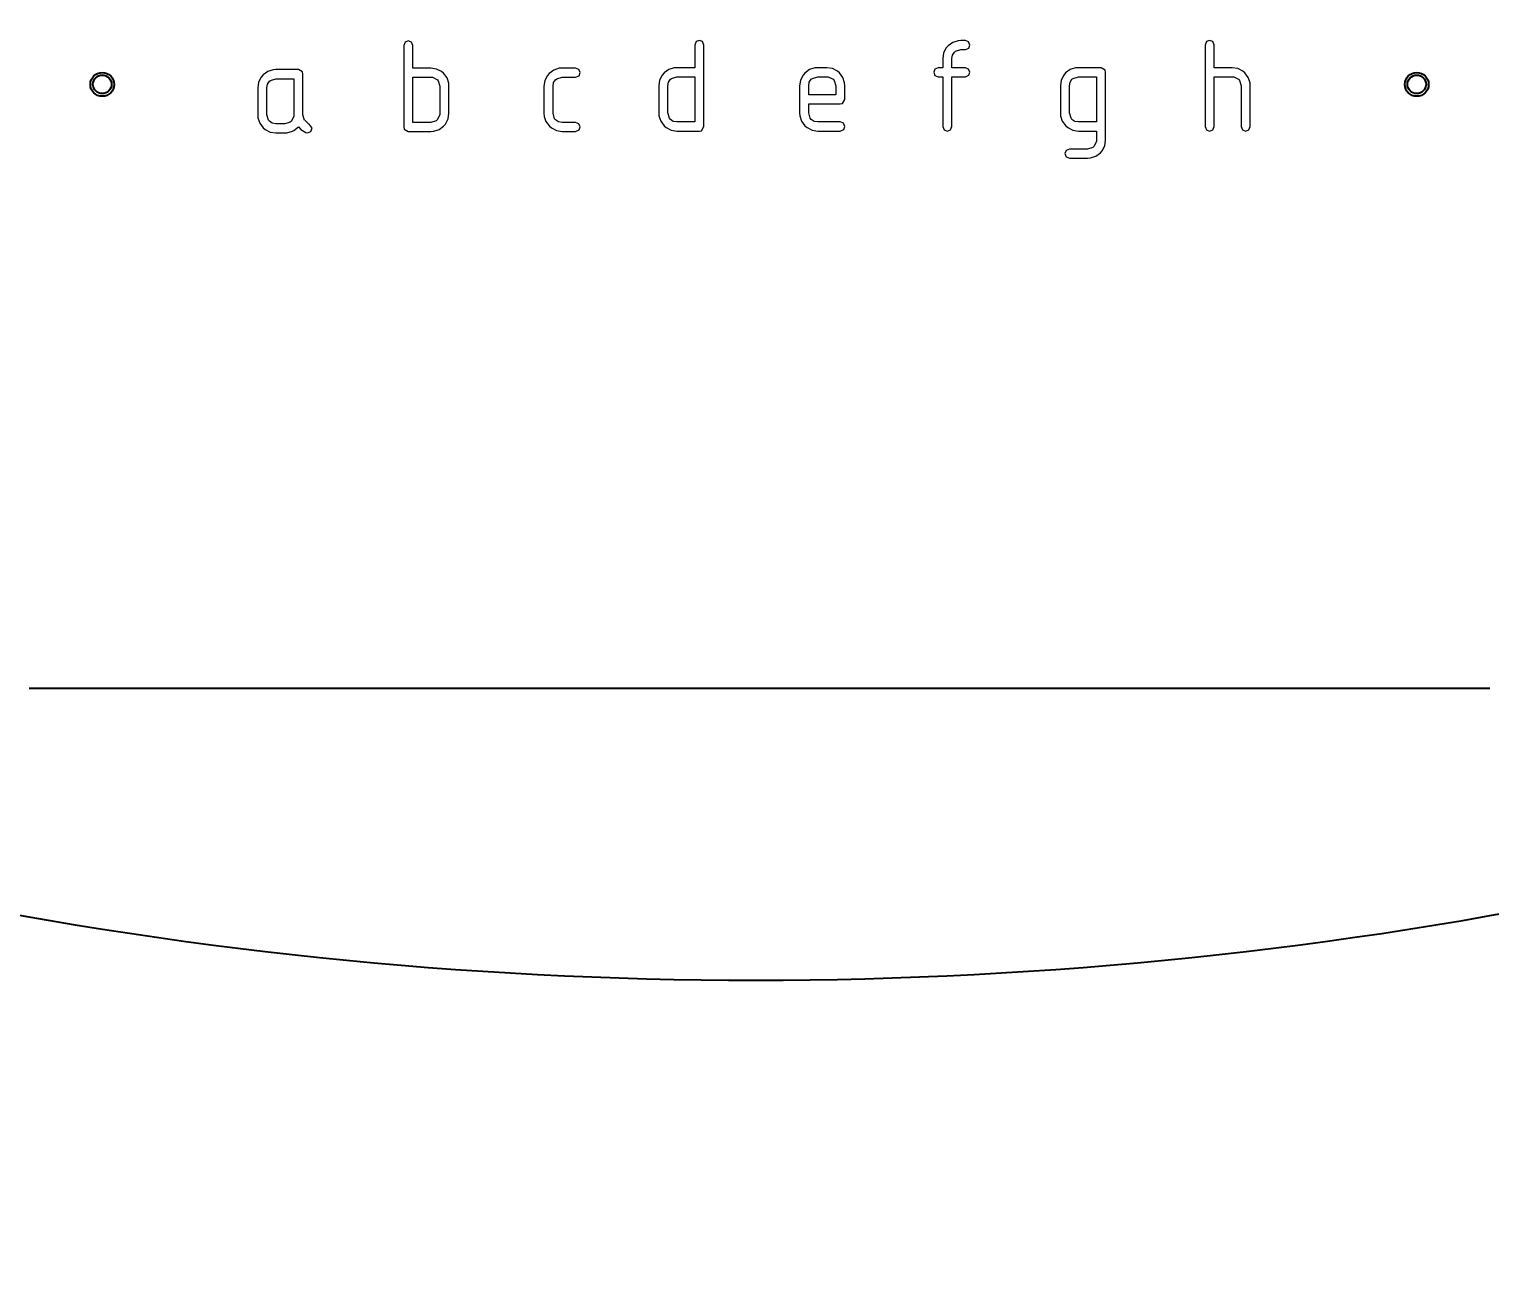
# Model space of a CAD drawing. Header units: millimetres. Extents: x -1706 to 867, y -1571 to 896.
# Drawn here: x -326 to 258, y -738 to -246 of the extents above; entities that cross this region are included whole.
import ezdxf

# ---------------------------------------------------------------- set-up
doc = ezdxf.new("R2010")
doc.units = ezdxf.units.MM
doc.layers.add('DIKOM_ОБЪЕКТ', color=7, linetype='Continuous')
doc.layers.add('DIKOM_РАЗМЕР_ОБЪЕКТА', color=7, linetype='Continuous')
doc.styles.add('style1', font='arial.ttf', dxfattribs={"width": 0.8})
doc.dimstyles.new('1-50', dxfattribs={"dimtxt": 300, "dimasz": 200, "dimexe": 100, "dimexo": 0, "dimgap": 100, "dimtad": 1, "dimdec": 0, "dimtxsty": 'style1', "dimcen": 0, "dimclrd": 7, "dimclre": 7, "dimadec": 1, "dimazin": 2, "dimtfac": 1, "dimtdec": 0, "dimtmove": 0, "dimatfit": 3, "dimfxl": 0, "dimlwd": 25, "dimlwe": 18, "dimarcsym": 0})

# ---------------------------------------------------------------- blocks, each defined once
blk = doc.blocks.new('df')
at = {"color": 7, "lineweight": 0}
for p, q in [((3923.15, -400.84), (3922.46, -401.65)), ((3924.91, -399.57), (3923.15, -400.84)), ((3926.92, -398.93), (3924.91, -399.57)), ((3927.99, -398.85), (3926.92, -398.93)), ((3936.49, -398.85), (3927.99, -398.85)), ((3938.07, -399.75), (3936.49, -398.85)), ((3938.2, -400.56), (3938.07, -399.75)), ((3938.2, -415.83), (3938.2, -400.56)), ((3921.5, -403.54), (3921.17, -405.68)), ((3921.17, -405.68), (3921.17, -415.88)), ((3922.46, -401.65), (3921.5, -403.54)), ((3924.58, -405.68), (3924.81, -404.33)), ((3924.58, -415.88), (3924.58, -405.68)), ((3924.81, -404.33), (3925.54, -403.23)), ((3925.54, -403.23), (3925.95, -402.9)), ((3925.95, -402.9), (3927.99, -402.27)), ((3927.99, -402.27), (3934.78, -402.27)), ((3934.78, -402.27), (3934.78, -415.88)), ((3921.17, -415.88), (3921.24, -417.03)), ((3921.24, -417.03), (3921.9, -419.02)), ((3925.19, -417.92), (3924.58, -415.88)), ((3925.54, -418.33), (3925.19, -417.92)), ((3934.76, -416.5), (3933.79, -418.35)), ((3934.78, -415.88), (3934.76, -416.5)), ((3938.83, -417.92), (3938.2, -415.83)), ((3938.86, -417.95), (3938.83, -417.92)), ((3940.46, -419.37), (3938.86, -417.95)), ((3921.9, -419.02), (3923.2, -420.75)), ((3923.2, -420.75), (3923.97, -421.41)), ((3923.97, -421.41), (3925.85, -422.38)), ((3926.64, -419.07), (3925.54, -418.33)), ((3925.85, -422.38), (3927.99, -422.71)), ((3927.99, -419.3), (3926.64, -419.07)), ((3931.37, -419.3), (3927.99, -419.3)), ((3927.99, -422.71), (3931.37, -422.71)), ((3933.41, -418.68), (3931.37, -419.3)), ((3931.37, -422.71), (3932.11, -422.68)), ((3932.11, -422.68), (3934.22, -422.04)), ((3933.79, -418.35), (3933.41, -418.68)), ((3934.22, -422.04), (3934.78, -421.79)), ((3934.78, -421.79), (3936.46, -420.47)), ((3936.46, -420.47), (3937.36, -421.41)), ((3937.36, -421.41), (3939.21, -422.55)), ((3939.21, -422.55), (3939.93, -422.71)), ((3939.93, -422.71), (3941.15, -422.2)), ((3940.56, -419.42), (3940.46, -419.37)), ((3941.63, -420.95), (3940.56, -419.42)), ((3941.15, -422.2), (3941.63, -420.95))]:
    blk.add_line(p, q, dxfattribs=at)
blk = doc.blocks.new('fds')
at = {"color": 7, "lineweight": 0}
for p, q in [((3945.53, -389.05), (3945.02, -390.33)), ((3945.02, -390.33), (3945.02, -421)), ((3946.72, -388.62), (3945.53, -389.05)), ((3947.92, -389.05), (3946.72, -388.62)), ((3948.43, -390.33), (3947.92, -389.05)), ((3948.43, -398.85), (3948.43, -390.33)), ((3955.22, -398.85), (3948.43, -398.85)), ((3957.36, -399.19), (3955.22, -398.85)), ((3959.25, -400.15), (3957.36, -399.19)), ((3960.04, -400.81), (3959.25, -400.15)), ((3961.33, -402.57), (3960.04, -400.81)), ((3948.43, -419.3), (3948.43, -402.27)), ((3948.43, -402.27), (3955.22, -402.27)), ((3955.22, -402.27), (3955.81, -402.29)), ((3955.81, -402.29), (3957.69, -403.23)), ((3957.69, -403.23), (3958.03, -403.64)), ((3958.03, -403.64), (3958.64, -405.68)), ((3958.64, -405.68), (3958.64, -415.88)), ((3961.97, -404.56), (3961.33, -402.57)), ((3962.05, -405.68), (3961.97, -404.56)), ((3962.05, -415.88), (3962.05, -405.68)), ((3958.59, -416.5), (3957.64, -418.35)), ((3958.64, -415.88), (3958.59, -416.5)), ((3961.72, -418.02), (3962.05, -415.88)), ((3945.02, -421), (3945.14, -421.82)), ((3945.14, -421.82), (3946.72, -422.71)), ((3946.72, -422.71), (3955.22, -422.71)), ((3955.22, -419.3), (3948.43, -419.3)), ((3957.26, -418.68), (3955.22, -419.3)), ((3955.22, -422.71), (3956.32, -422.63)), ((3956.32, -422.63), (3958.31, -421.99)), ((3957.64, -418.35), (3957.26, -418.68)), ((3958.31, -421.99), (3960.06, -420.7)), ((3960.06, -420.7), (3960.75, -419.91)), ((3960.75, -419.91), (3961.72, -418.02))]:
    blk.add_line(p, q, dxfattribs=at)
blk = doc.blocks.new('dds')
at = {"color": 7, "lineweight": 0}
for p, q in [((3970.85, -400.84), (3970.17, -401.65)), ((3972.61, -399.57), (3970.85, -400.84)), ((3974.62, -398.93), (3972.61, -399.57)), ((3975.67, -398.85), (3974.62, -398.93)), ((3980.78, -398.85), (3975.67, -398.85)), ((3982, -399.36), (3980.78, -398.85)), ((3982.49, -400.56), (3982, -399.36)), ((3982.08, -401.71), (3982.49, -400.56)), ((3969.2, -403.54), (3968.87, -405.68)), ((3968.87, -405.68), (3968.87, -415.88)), ((3970.17, -401.65), (3969.2, -403.54)), ((3972.28, -405.68), (3972.51, -404.33)), ((3972.28, -415.88), (3972.28, -405.68)), ((3972.51, -404.33), (3973.25, -403.23)), ((3973.25, -403.23), (3973.65, -402.9)), ((3973.65, -402.9), (3975.67, -402.27)), ((3975.67, -402.27), (3980.78, -402.27)), ((3980.78, -402.27), (3982.08, -401.71)), ((3968.87, -415.88), (3968.95, -417.03)), ((3968.95, -417.03), (3969.61, -419.02)), ((3972.89, -417.92), (3972.28, -415.88)), ((3973.25, -418.33), (3972.89, -417.92)), ((3969.61, -419.02), (3970.91, -420.75)), ((3970.91, -420.75), (3971.67, -421.41)), ((3971.67, -421.41), (3973.55, -422.38)), ((3974.34, -419.07), (3973.25, -418.33)), ((3973.55, -422.38), (3975.67, -422.71)), ((3975.67, -419.3), (3974.34, -419.07)), ((3980.78, -419.3), (3975.67, -419.3)), ((3975.67, -422.71), (3980.78, -422.71)), ((3982, -419.8), (3980.78, -419.3)), ((3980.78, -422.71), (3982.08, -422.15)), ((3982.49, -421), (3982, -419.8)), ((3982.08, -422.15), (3982.49, -421))]:
    blk.add_line(p, q, dxfattribs=at)
blk = doc.blocks.new('hgf')
at = {"color": 7, "lineweight": 0}
for p, q in [((4003.44, -389.05), (4002.93, -390.33)), ((4002.93, -390.33), (4002.93, -398.85)), ((4004.63, -388.62), (4003.44, -389.05)), ((4005.83, -389.05), (4004.63, -388.62)), ((4006.34, -390.33), (4005.83, -389.05)), ((4006.34, -421), (4006.34, -390.33)), ((3991.29, -400.84), (3990.61, -401.65)), ((3993.05, -399.57), (3991.29, -400.84)), ((3995.06, -398.93), (3993.05, -399.57)), ((3996.13, -398.85), (3995.06, -398.93)), ((4002.93, -398.85), (3996.13, -398.85)), ((3989.64, -403.54), (3989.31, -405.68)), ((3989.31, -405.68), (3989.31, -415.88)), ((3990.61, -401.65), (3989.64, -403.54)), ((3992.72, -405.68), (3992.95, -404.33)), ((3992.72, -415.88), (3992.72, -405.68)), ((3992.95, -404.33), (3993.69, -403.23)), ((3993.69, -403.23), (3994.09, -402.9)), ((3994.09, -402.9), (3996.13, -402.27)), ((3996.13, -402.27), (4002.93, -402.27)), ((4002.93, -402.27), (4002.93, -419.3)), ((3989.31, -415.88), (3989.39, -417.03)), ((3989.39, -417.03), (3990.05, -419.02)), ((3993.33, -417.92), (3992.72, -415.88)), ((3993.69, -418.33), (3993.33, -417.92)), ((3990.05, -419.02), (3991.35, -420.75)), ((3991.35, -420.75), (3992.11, -421.41)), ((3992.11, -421.41), (3993.99, -422.38)), ((3994.78, -419.07), (3993.69, -418.33)), ((3993.99, -422.38), (3996.13, -422.71)), ((3996.13, -419.3), (3994.78, -419.07)), ((4002.93, -419.3), (3996.13, -419.3)), ((3996.13, -422.71), (4004.63, -422.71)), ((4004.63, -422.71), (4005.45, -422.58)), ((4005.45, -422.58), (4006.34, -421))]:
    blk.add_line(p, q, dxfattribs=at)
blk = doc.blocks.new('gf')
at = {"color": 7, "lineweight": 0}
for p, q in [((4015.12, -400.87), (4014.46, -401.65)), ((4016.85, -399.59), (4015.12, -400.87)), ((4018.86, -398.93), (4016.85, -399.59)), ((4019.98, -398.85), (4018.86, -398.93)), ((4023.37, -398.85), (4019.98, -398.85)), ((4025.51, -399.19), (4023.37, -398.85)), ((4027.39, -400.15), (4025.51, -399.19)), ((4028.18, -400.81), (4027.39, -400.15)), ((4029.48, -402.57), (4028.18, -400.81)), ((4013.49, -403.54), (4013.16, -405.68)), ((4013.16, -405.68), (4013.16, -415.88)), ((4014.46, -401.65), (4013.49, -403.54)), ((4016.57, -405.68), (4016.8, -404.33)), ((4016.57, -409.09), (4016.57, -405.68)), ((4016.8, -404.33), (4017.54, -403.23)), ((4017.54, -403.23), (4017.95, -402.9)), ((4017.95, -402.9), (4019.98, -402.27)), ((4019.98, -402.27), (4023.37, -402.27)), ((4023.37, -402.27), (4023.95, -402.29)), ((4023.95, -402.29), (4025.84, -403.23)), ((4025.84, -403.23), (4026.17, -403.64)), ((4026.17, -403.64), (4026.78, -405.68)), ((4026.78, -405.68), (4026.78, -409.09)), ((4030.11, -404.56), (4029.48, -402.57)), ((4030.19, -405.68), (4030.11, -404.56)), ((4030.19, -410.79), (4030.19, -405.68)), ((4026.78, -409.09), (4016.57, -409.09)), ((4016.57, -415.88), (4016.57, -412.5)), ((4016.57, -412.5), (4028.48, -412.5)), ((4028.48, -412.5), (4029.3, -412.35)), ((4029.3, -412.35), (4030.19, -410.79)), ((4013.16, -415.88), (4013.24, -416.98)), ((4013.24, -416.98), (4013.87, -418.99)), ((4017.18, -417.92), (4016.57, -415.88)), ((4017.54, -418.33), (4017.18, -417.92)), ((4013.87, -418.99), (4015.17, -420.72)), ((4015.17, -420.72), (4015.96, -421.41)), ((4015.96, -421.41), (4017.84, -422.38)), ((4018.63, -419.07), (4017.54, -418.33)), ((4017.84, -422.38), (4019.98, -422.71)), ((4019.98, -419.3), (4018.63, -419.07)), ((4028.48, -419.3), (4019.98, -419.3)), ((4019.98, -422.71), (4028.48, -422.71)), ((4029.71, -419.8), (4028.48, -419.3)), ((4028.48, -422.71), (4029.78, -422.15)), ((4030.19, -421), (4029.71, -419.8)), ((4029.78, -422.15), (4030.19, -421))]:
    blk.add_line(p, q, dxfattribs=at)
blk = doc.blocks.new('hgff')
at = {"color": 7, "lineweight": 0}
for p, q in [((4042.46, -389.33), (4040.7, -390.63)), ((4044.47, -388.7), (4042.46, -389.33)), ((4045.51, -388.62), (4044.47, -388.7)), ((4047.22, -388.62), (4045.51, -388.62)), ((4048.44, -389.13), (4047.22, -388.62)), ((4048.92, -390.33), (4048.44, -389.13)), ((4048.52, -391.47), (4048.92, -390.33)), ((4039.02, -393.31), (4038.72, -395.44)), ((4038.72, -395.44), (4038.72, -398.85)), ((4040.02, -391.42), (4039.02, -393.31)), ((4040.7, -390.63), (4040.02, -391.42)), ((4042.13, -395.44), (4042.36, -394.09)), ((4042.13, -398.85), (4042.13, -395.44)), ((4042.36, -394.09), (4043.1, -393)), ((4043.1, -393), (4043.5, -392.67)), ((4043.5, -392.67), (4045.51, -392.03)), ((4045.51, -392.03), (4047.22, -392.03)), ((4047.22, -392.03), (4048.52, -391.47)), ((4035.76, -399.39), (4035.31, -400.56)), ((4035.31, -400.56), (4035.74, -401.78)), ((4037.01, -398.85), (4035.76, -399.39)), ((4038.72, -398.85), (4037.01, -398.85)), ((4047.22, -398.85), (4042.13, -398.85)), ((4048.44, -399.36), (4047.22, -398.85)), ((4048.92, -400.56), (4048.44, -399.36)), ((4048.52, -401.71), (4048.92, -400.56)), ((4035.74, -401.78), (4037.01, -402.27)), ((4037.01, -402.27), (4038.72, -402.27)), ((4038.72, -402.27), (4038.72, -421)), ((4042.13, -421), (4042.13, -402.27)), ((4042.13, -402.27), (4047.22, -402.27)), ((4047.22, -402.27), (4048.52, -401.71)), ((4038.72, -421), (4039.23, -422.27)), ((4039.23, -422.27), (4040.42, -422.71)), ((4040.42, -422.71), (4041.62, -422.3)), ((4041.62, -422.3), (4042.13, -421))]:
    blk.add_line(p, q, dxfattribs=at)
blk = doc.blocks.new('ghf')
at = {"color": 7, "lineweight": 0}
for p, q in [((4057.73, -400.84), (4057.04, -401.65)), ((4059.49, -399.57), (4057.73, -400.84)), ((4061.5, -398.93), (4059.49, -399.57)), ((4062.57, -398.85), (4061.5, -398.93)), ((4071.07, -398.85), (4062.57, -398.85)), ((4072.65, -399.75), (4071.07, -398.85)), ((4072.78, -400.56), (4072.65, -399.75)), ((4072.78, -426.12), (4072.78, -400.56)), ((4056.08, -403.54), (4055.75, -405.68)), ((4055.75, -405.68), (4055.75, -415.88)), ((4057.04, -401.65), (4056.08, -403.54)), ((4059.16, -405.68), (4059.39, -404.33)), ((4059.16, -415.88), (4059.16, -405.68)), ((4059.39, -404.33), (4060.13, -403.23)), ((4060.13, -403.23), (4060.53, -402.9)), ((4060.53, -402.9), (4062.57, -402.27)), ((4062.57, -402.27), (4069.37, -402.27)), ((4069.37, -402.27), (4069.37, -419.3)), ((4055.75, -415.88), (4055.82, -417.03)), ((4055.82, -417.03), (4056.48, -419.02)), ((4059.79, -417.92), (4059.16, -415.88)), ((4060.13, -418.33), (4059.79, -417.92)), ((4056.48, -419.02), (4057.78, -420.75)), ((4057.78, -420.75), (4058.55, -421.41)), ((4058.55, -421.41), (4060.43, -422.38)), ((4061.22, -419.07), (4060.13, -418.33)), ((4060.43, -422.38), (4062.57, -422.71)), ((4062.57, -419.3), (4061.22, -419.07)), ((4069.37, -419.3), (4062.57, -419.3)), ((4062.57, -422.71), (4069.37, -422.71)), ((4069.37, -422.71), (4069.37, -426.12)), ((4067.99, -428.89), (4065.98, -429.53)), ((4068.4, -428.56), (4067.99, -428.89)), ((4069.34, -426.7), (4068.4, -428.56)), ((4069.37, -426.12), (4069.34, -426.7)), ((4071.48, -430.14), (4072.45, -428.26)), ((4072.45, -428.26), (4072.78, -426.12)), ((4057.88, -430.04), (4057.45, -431.23)), ((4057.45, -431.23), (4057.88, -432.43)), ((4059.16, -429.53), (4057.88, -430.04)), ((4057.88, -432.43), (4059.16, -432.94)), ((4065.98, -429.53), (4059.16, -429.53)), ((4059.16, -432.94), (4065.98, -432.94)), ((4065.98, -432.94), (4067.07, -432.86)), ((4067.07, -432.86), (4069.09, -432.2)), ((4069.09, -432.2), (4070.82, -430.93)), ((4070.82, -430.93), (4071.48, -430.14))]:
    blk.add_line(p, q, dxfattribs=at)
blk = doc.blocks.new('hgft')
at = {"color": 7, "lineweight": 0}
for p, q in [((4080.11, -389.05), (4079.6, -390.33)), ((4079.6, -390.33), (4079.6, -421)), ((4081.3, -388.62), (4080.11, -389.05)), ((4082.5, -389.05), (4081.3, -388.62)), ((4083.01, -390.33), (4082.5, -389.05)), ((4083.01, -398.85), (4083.01, -390.33)), ((4089.81, -398.85), (4083.01, -398.85)), ((4091.94, -399.19), (4089.81, -398.85)), ((4093.83, -400.15), (4091.94, -399.19)), ((4094.62, -400.81), (4093.83, -400.15)), ((4095.91, -402.57), (4094.62, -400.81)), ((4083.01, -421), (4083.01, -402.27)), ((4083.01, -402.27), (4089.81, -402.27)), ((4089.81, -402.27), (4090.42, -402.29)), ((4090.42, -402.29), (4092.27, -403.23)), ((4092.27, -403.23), (4092.61, -403.64)), ((4092.61, -403.64), (4093.22, -405.68)), ((4093.22, -405.68), (4093.22, -421)), ((4096.55, -404.56), (4095.91, -402.57)), ((4096.63, -405.68), (4096.55, -404.56)), ((4096.63, -421), (4096.63, -405.68)), ((4079.6, -421), (4080.11, -422.27)), ((4080.11, -422.27), (4081.3, -422.71)), ((4081.3, -422.71), (4082.53, -422.3)), ((4082.53, -422.3), (4083.01, -421)), ((4093.22, -421), (4093.73, -422.27)), ((4093.73, -422.27), (4094.92, -422.71)), ((4094.92, -422.71), (4096.14, -422.3)), ((4096.14, -422.3), (4096.63, -421))]:
    blk.add_line(p, q, dxfattribs=at)
blk = doc.blocks.new('*D116')
at = {"layer": 'Defpoints', "color": 0, "transparency": 16777216}
for p in [(-935.31, -5.31), (867.49, -5.31), (867.49, -1470.8)]:
    blk.add_point(p, dxfattribs=at)
at = {"layer": 'DIKOM_РАЗМЕР_ОБЪЕКТА', "color": 7, "lineweight": 18, "transparency": 16777216}
for p, q in [((-935.31, -5.31), (-935.31, -1570.8)), ((867.49, -5.31), (867.49, -1570.8))]:
    blk.add_line(p, q, dxfattribs=at)
at = {"layer": 'DIKOM_РАЗМЕР_ОБЪЕКТА', "color": 7, "lineweight": 25, "transparency": 16777216}
blk.add_line((-735.31, -1470.8), (667.49, -1470.8), dxfattribs=at)
at = {"layer": 'DIKOM_РАЗМЕР_ОБЪЕКТА', "color": 7, "transparency": 16777216}
for points in [[(-735.31, -1437.46), (-735.31, -1504.13), (-935.31, -1470.8)], [(667.49, -1437.46), (667.49, -1504.13), (867.49, -1470.8)]]:
    blk.add_solid(points, dxfattribs=at)
at = {"layer": 'DIKOM_РАЗМЕР_ОБЪЕКТА', "color": 0, "transparency": 16777216, "insert": (-33.91, -1217.63), "char_height": 300, "attachment_point": 5, "style": 'style1'}
blk.add_mtext('1800', dxfattribs=at)
blk = doc.blocks.new('*D117')
at = {"layer": 'Defpoints', "color": 0, "transparency": 16777216}
for p in [(-1255.73, 896.09), (-97.57, 896.09), (-97.57, -906.71)]:
    blk.add_point(p, dxfattribs=at)
at = {"layer": 'DIKOM_РАЗМЕР_ОБЪЕКТА', "color": 7, "lineweight": 18, "transparency": 16777216}
for p, q in [((-97.57, 896.09), (-1355.73, 896.09)), ((-97.57, -906.71), (-1355.73, -906.71))]:
    blk.add_line(p, q, dxfattribs=at)
at = {"layer": 'DIKOM_РАЗМЕР_ОБЪЕКТА', "color": 7, "lineweight": 25, "transparency": 16777216}
blk.add_line((-1255.73, -706.71), (-1255.73, 696.09), dxfattribs=at)
at = {"layer": 'DIKOM_РАЗМЕР_ОБЪЕКТА', "color": 7, "transparency": 16777216}
for points in [[(-1289.06, 696.09), (-1222.39, 696.09), (-1255.73, 896.09)], [(-1289.06, -706.71), (-1222.39, -706.71), (-1255.73, -906.71)]]:
    blk.add_solid(points, dxfattribs=at)
at = {"layer": 'DIKOM_РАЗМЕР_ОБЪЕКТА', "color": 0, "transparency": 16777216, "insert": (-1508.9, -5.31), "char_height": 300, "attachment_point": 5, "rotation": 90, "style": 'style1'}
blk.add_mtext('1800', dxfattribs=at)

msp = doc.modelspace()

# ---------------------------------------------------------------- linework, layer by layer
at = {"layer": 'DIKOM_ОБЪЕКТ'}
msp.add_line((-325.54, -509.03), (257.72, -509.03), dxfattribs=at)
for centre, radius in [((-296.36, -267.76), 4.77), ((-296.36, -267.76), 3.71), ((228.54, -267.76), 4.77), ((228.54, -267.76), 3.71)]:
    msp.add_circle(centre, radius, dxfattribs=at)
msp.add_arc((-35.42, 1056.25), 1681.85, 258.46459, 282.27814, dxfattribs=at)

# ---------------------------------------------------------------- block references
at = {"layer": 'DIKOM_ОБЪЕКТ', "xscale": 1.060469093204236, "yscale": 1.060469093204236, "zscale": 1.060469093204236}
for name, p in [('fds', (-4359.56, 161.71)), ('hgf', (-4304.68, 161.88)), ('hgff', (-4243.66, 161.88)), ('hgft', (-4182.29, 161.88)), ('df', (-4392.55, 161.11)), ('dds', (-4328.84, 161.71)), ('gf', (-4273.71, 161.88)), ('ghf', (-4214.76, 161.88))]:
    msp.add_blockref(name, p, dxfattribs=at)

# ---------------------------------------------------------------- dimensions: what is measured, and where the dimension line sits
at = {"layer": 'DIKOM_РАЗМЕР_ОБЪЕКТА'}
dim = msp.add_linear_dim(base=(-1255.73, 896.09), p1=(-97.57, -906.71), p2=(-97.57, 896.09), angle=90, text='1800', dimstyle='1-50', dxfattribs=at)
dim.commit()
dim.dimension.update_dxf_attribs({"geometry": '*D117', "text_midpoint": (-1508.9, -5.31)})
dim = msp.add_linear_dim(base=(867.49, -1470.8), p1=(-935.31, -5.31), p2=(867.49, -5.31), text='1800', dimstyle='1-50', dxfattribs=at)
dim.commit()
dim.dimension.update_dxf_attribs({"geometry": '*D116', "text_midpoint": (-33.91, -1217.63)})

doc.saveas('drawing.dxf')
